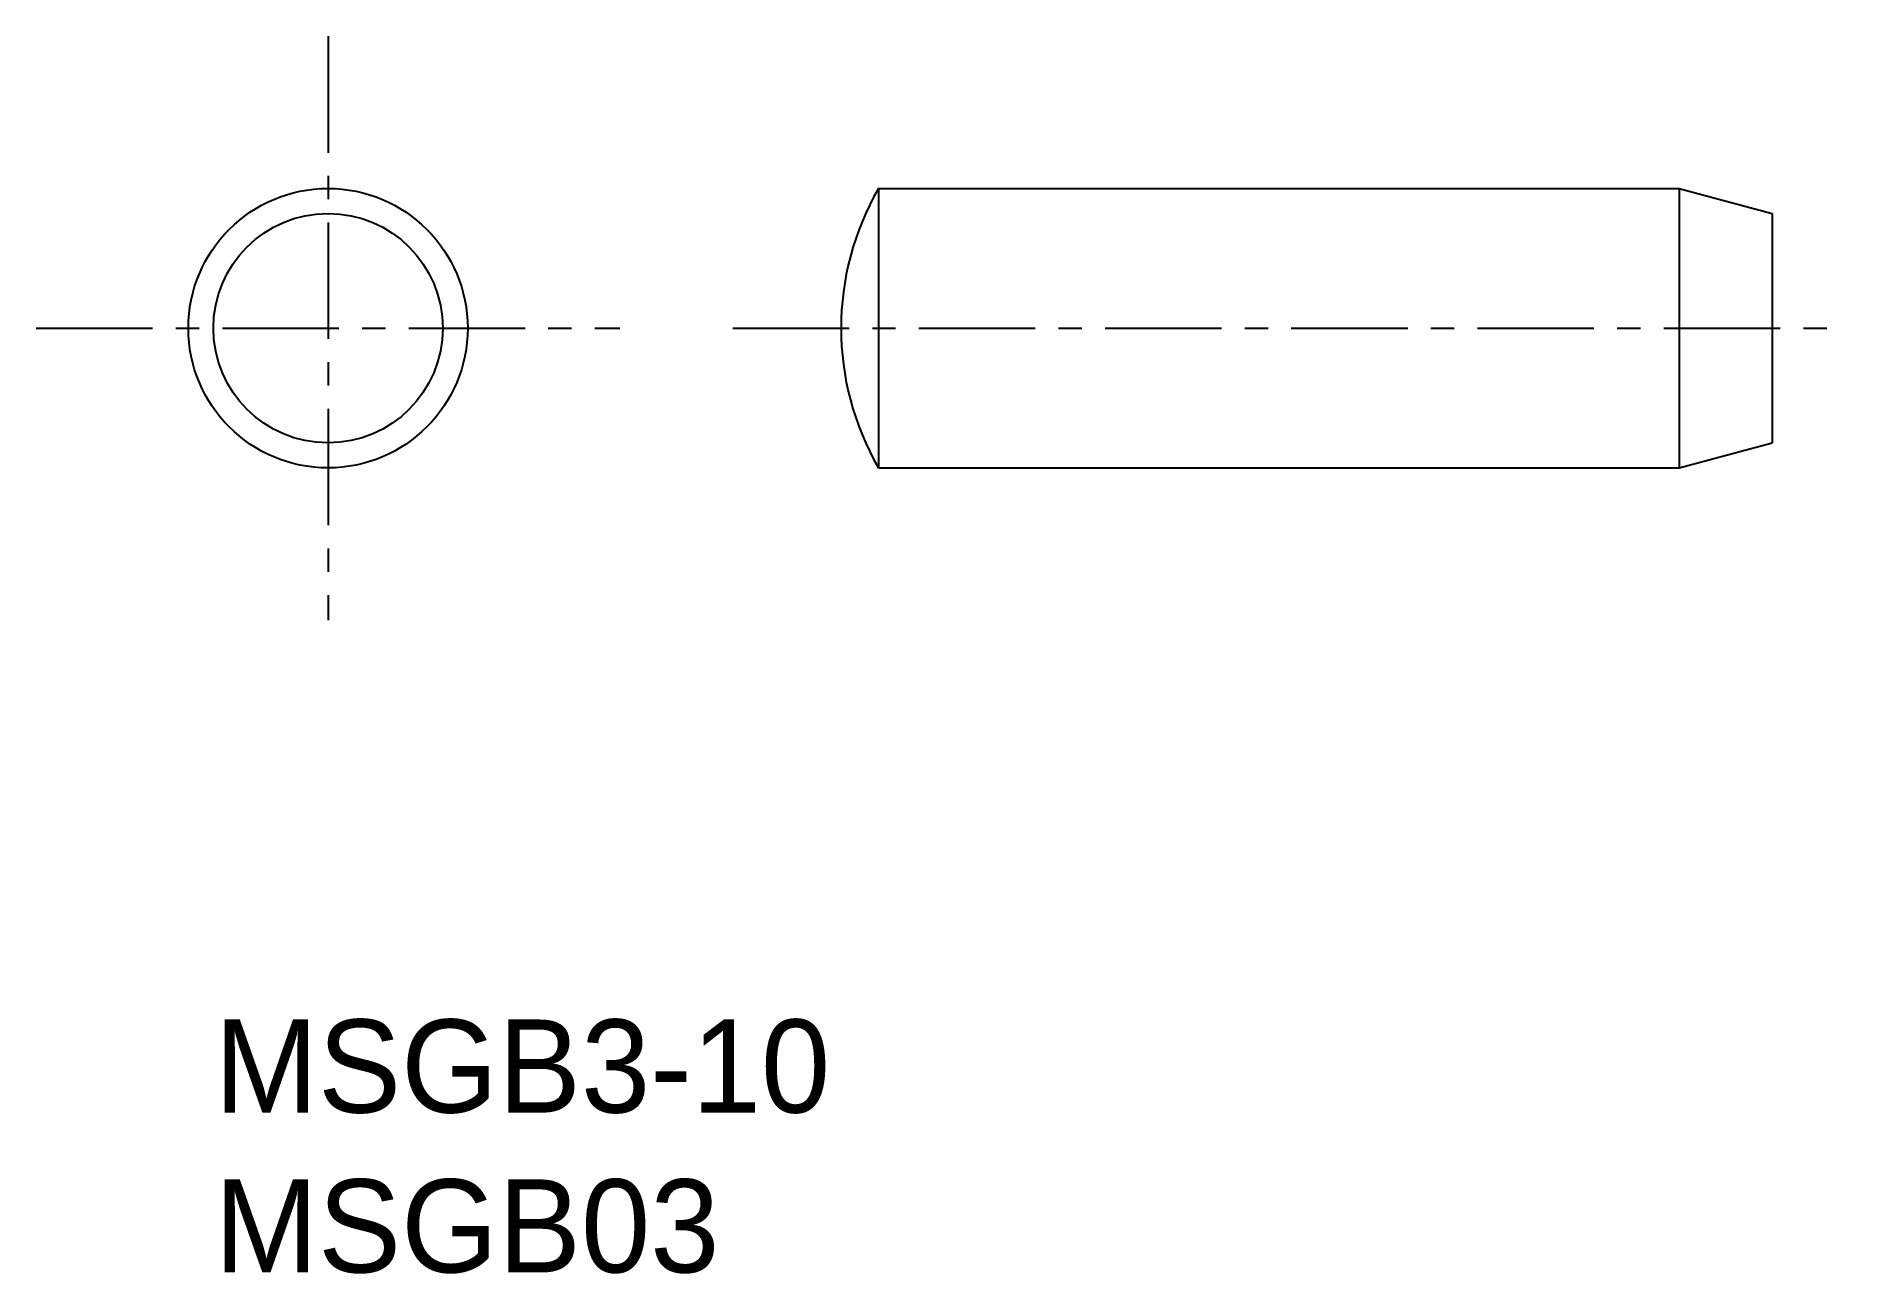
# Model space of a CAD drawing. Extents: x 59.4 to 78.8, y 129.2 to 142.5.
import ezdxf

# ---------------------------------------------------------------- set-up
doc = ezdxf.new("R2010")
doc.units = 0
doc.linetypes.add('CENTER', pattern=[2, 1.25, -0.25, 0.25, -0.25])
doc.layers.get('0').update_dxf_attribs({"linetype": 'CONTINUOUS'})
doc.layers.add('CENTER', color=1, linetype='CENTER')

msp = doc.modelspace()

# ---------------------------------------------------------------- linework, layer by layer
at = {"color": 7, "linetype": 'CONTINUOUS'}
for p, q in [((68.411, 140.866), (68.411, 137.866)), ((68.411, 140.866), (69.509, 140.866)), ((69.509, 140.866), (77.009, 140.866)), ((77.009, 140.866), (77.009, 137.866)), ((77.009, 140.866), (78.009, 140.598)), ((78.009, 140.598), (78.009, 138.134)), ((78.009, 139.982), (78.009, 139.982)), ((78.009, 139.366), (78.009, 139.366)), ((77.009, 137.866), (78.009, 138.134)), ((68.411, 137.866), (69.509, 137.866)), ((69.509, 137.866), (77.009, 137.866))]:
    msp.add_line(p, q, dxfattribs=at)
for radius in [1.5, 1.232]:
    msp.add_circle((62.499, 139.366), radius, dxfattribs=at)
msp.add_arc((71.009, 139.366), 3, 150, 210, dxfattribs=at)
msp.add_arc((71.009, 139.366), 3, 150, 210, dxfattribs=at)
at = {"layer": 'CENTER', "color": 1, "linetype": 'CENTER'}
for p, q in [((62.499, 142.5), (62.499, 136.232)), ((59.365, 139.366), (65.633, 139.366)), ((66.845, 139.366), (78.822, 139.366))]:
    msp.add_line(p, q, dxfattribs=at)

# ---------------------------------------------------------------- texts
at = {"color": 7, "linetype": 'CONTINUOUS'}
for s, p in [('MSGB3-10', (61.278, 130.944)), ('MSGB03', (61.278, 129.228))]:
    msp.add_text(s, height=1, dxfattribs=at).set_placement(p)

doc.saveas('drawing.dxf')
